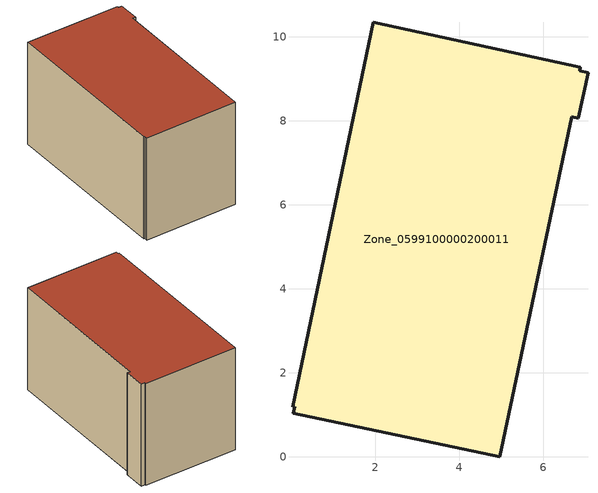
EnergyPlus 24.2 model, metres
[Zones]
Zone_0599100000200011
 floor ground (C_G): 6.68,8.1 4.97,0 0.05,1.04 0.08,1.18 0.03,1.19 1.95,10.35 6.89,9.28 6.87,9.2 7.07,9.15 6.84,8.07 z0
 wall outside (C_F): 6.89,9.28 1.95,10.35 0.03,1.19 0.08,1.18 0.05,1.04 4.97,0 6.68,8.1 6.84,8.07 7.07,9.15 6.87,9.2 6.89,9.28 z0:5.76
 roof outside (C_R): 4.97,0 6.68,8.1 6.84,8.07 7.07,9.15 6.87,9.2 6.89,9.28 1.95,10.35 0.03,1.19 0.08,1.18 0.05,1.04 z5.76
[BUILDING]
Pand.0599100000200011: North Axis=0; Terrain=City; Loads Convergence Tolerance Value=0.04; Temperature Convergence Tolerance Value=0.4; Solar Distribution=FullExterior; Maximum Number of Warmup Days=25; Minimum Number of Warmup Days=1
[Site:Location]
Rotterdam.The.Hague.AP_ZH_NLD Design_Conditions: Latitude=51.96; Longitude=4.45; Time Zone=1; Elevation=-4.5
[SITE:GROUNDTEMPERATURE:BUILDINGSURFACE]
18, 18, 18, 18, 18, 18, 18, 18, 18, 18, 18, 18
[MATERIAL] Thermal Absorptance=0.9; Solar Absorptance=0.7; Visible Absorptance=0.7
Name | Roughness | Thickness | Conductivity | Density | Specific Heat
G.TI.1975-1991 | MediumSmooth | 0.15 | 0.288461 | 540 | 1210
F.TI.1975-1991 | Rough | 0.3 | 0.230769 | 1920 | 840
R.TI.1975-1991 | MediumRough | 0.2 | 0.153846 | 1500 | 1000
[CONSTRUCTION]
C_G: G.TI.1975-1991
C_F: F.TI.1975-1991
C_R: R.TI.1975-1991
[ZONE]
Zone_0599100000200011: Type=1; Multiplier=1; Ceiling Height=Autocalculate; Volume=Autocalculate; Floor Area=autocalculate; Part of Total Floor Area=Yes
[ZONEINFILTRATION:DESIGNFLOWRATE]
Infil_Zone_0599100000200011: Zone or ZoneList or Space or SpaceList=Zone_0599100000200011; Schedule=AlwaysOn; Design Flow Rate Calculation Method=Flow/Area; Flow Rate per Floor Area=0.003; Constant Term Coefficient=1; Temperature Term Coefficient=0; Velocity Term Coefficient=0; Velocity Squared Term Coefficient=0
[HVACTEMPLATE:ZONE:IDEALLOADSAIRSYSTEM]
Zone_0599100000200011: Maximum Heating Supply Air Temperature=50; Minimum Cooling Supply Air Temperature=13; Maximum Heating Supply Air Humidity Ratio=0.0156; Minimum Cooling Supply Air Humidity Ratio=0.0077; Heating Limit=NoLimit; Cooling Limit=NoLimit; Dehumidification Control Type=ConstantSensibleHeatRatio; Cooling Sensible Heat Ratio=0.7; Dehumidification Setpoint=60; Humidification Control Type=None; Humidification Setpoint=30; Outdoor Air Method=None; Outdoor Air Flow Rate per Person=0.00944; Outdoor Air Flow Rate per Zone Floor Area=0; Outdoor Air Flow Rate per Zone=0; Demand Controlled Ventilation Type=None; Outdoor Air Economizer Type=NoEconomizer; Heat Recovery Type=None; Sensible Heat Recovery Effectiveness=0.7; Latent Heat Recovery Effectiveness=0.65
[ZONECONTROL:THERMOSTAT]
ThermostatControl_Zone_0599100000200011: Zone or ZoneList=Zone_0599100000200011; Control Type Schedule=DualSetpointControlType; Control 1=Thermostat_Zone_0599100000200011; Temperature Difference Between Cutout And Setpoint=0
[THERMOSTATSETPOINT:DUALSETPOINT]
Thermostat_Zone_0599100000200011: Heating Setpoint Temperature Schedule=HeatingSetpoint_Zone_0599100000200011; Cooling Setpoint Temperature Schedule=CoolingSetpoint_Zone_0599100000200011
[SCHEDULE:COMPACT]
HeatingSetpoint_Zone_0599100000200011: Through: 12/31, For: AllDays, Until: 24:00, 21
CoolingSetpoint_Zone_0599100000200011: Through: 12/31, For: AllDays, Until: 24:00, 24
DualSetpointControlType: Through: 12/31, For: AllDays, Until: 24:00, 4
AlwaysOn: Through: 12/31, For: AllDays, Until: 24:00, 1
